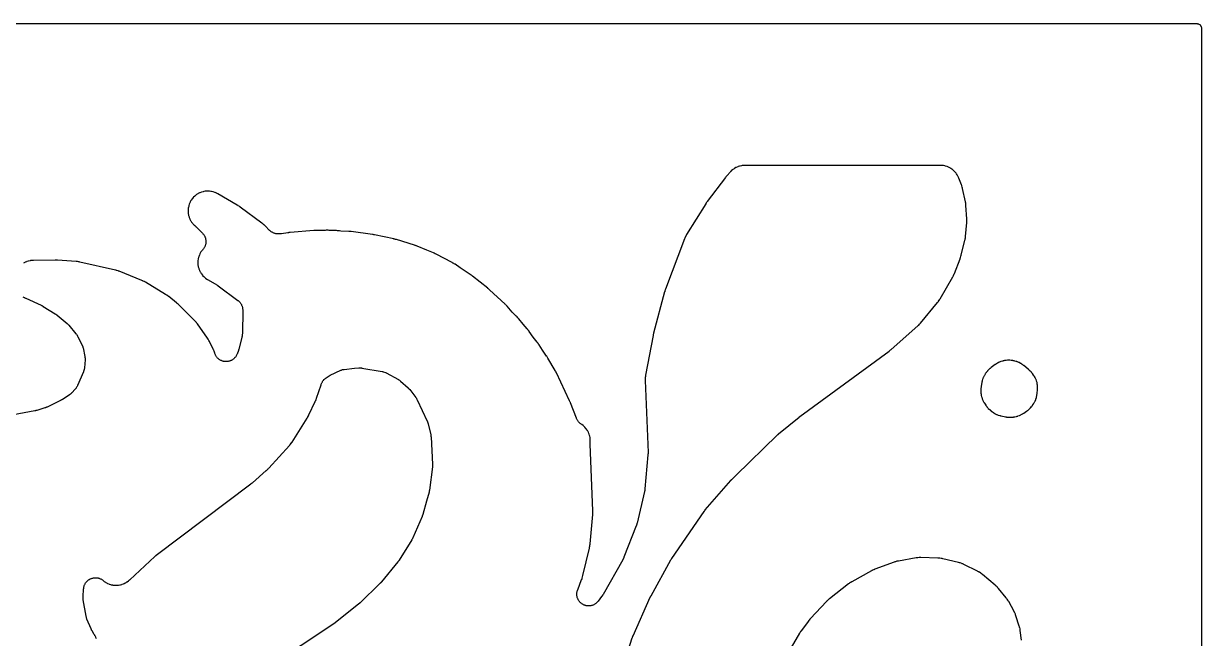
# Model space of a CAD drawing. Header units: millimetres. Extents: x 0 to 300, y 0 to 300.
# Drawn here: x 150.5 to 300.1, y 222 to 300.1 of the extents above; entities that cross this region are included whole.
import ezdxf

# ---------------------------------------------------------------- set-up
doc = ezdxf.new("R2010")
doc.units = ezdxf.units.MM
doc.layers.add('CUT', color=7, linetype='CONTINUOUS')

msp = doc.modelspace()

# ---------------------------------------------------------------- linework, layer by layer
at = {"layer": 'CUT'}
for points in [[(1.4375, 300.0625), (298.5625, 300.0625), (299.4478, 300.0625), (299.5212, 300.0589), (299.5794, 300.0503), (299.6365, 300.036), (299.6918, 300.0162), (299.745, 299.991), (299.7954, 299.9608), (299.8427, 299.9257), (299.8863, 299.8863), (299.9257, 299.8427), (299.9608, 299.7954), (299.991, 299.745), (300.0162, 299.6918), (300.036, 299.6365), (300.0503, 299.5794), (300.0589, 299.5212), (300.0625, 299.4478), (300.0625, 298.5625), (300.0625, 1.4375)], [(226.421, 217.8372), (227.7723, 222.084), (227.7763, 222.0961), (227.7857, 222.1243), (227.7898, 222.1363), (227.7949, 222.151), (227.7992, 222.163), (227.8094, 222.1909), (227.8139, 222.2028), (227.8219, 222.2238), (227.8265, 222.2357), (227.8375, 222.2633), (227.8423, 222.2751), (227.8482, 222.2894), (227.8532, 222.3011), (227.8649, 222.3284), (227.8701, 222.34), (230.0658, 227.2413), (230.0697, 227.2499), (230.0789, 227.2698), (230.0829, 227.2784), (230.0878, 227.2888), (230.0919, 227.2973), (230.1015, 227.317), (230.1056, 227.3255), (230.1131, 227.3405), (230.1174, 227.3489), (230.1274, 227.3684), (230.1317, 227.3768), (230.1371, 227.387), (230.1415, 227.3953), (230.152, 227.4147), (230.1565, 227.4229), (232.6728, 231.9752), (232.6782, 231.9849), (232.691, 232.0073), (232.6965, 232.0169), (232.7034, 232.0286), (232.709, 232.0381), (232.7223, 232.0603), (232.7281, 232.0698), (232.7385, 232.0865), (232.7444, 232.0958), (232.7582, 232.1177), (232.7642, 232.127), (232.7716, 232.1383), (232.7778, 232.1475), (232.7922, 232.169), (232.7984, 232.1782), (236.8896, 238.114), (236.8967, 238.1241), (236.9133, 238.1475), (236.9205, 238.1575), (236.9294, 238.1697), (236.9367, 238.1796), (236.954, 238.2026), (236.9615, 238.2124), (236.9748, 238.2297), (236.9825, 238.2394), (237.0004, 238.2619), (237.0081, 238.2715), (237.0176, 238.2831), (237.0255, 238.2926), (237.044, 238.3146), (237.052, 238.324), (240.2773, 242.0532), (240.2836, 242.0604), (240.2984, 242.0771), (240.3048, 242.0843), (240.3126, 242.0929), (240.319, 242.1), (240.3341, 242.1164), (240.3407, 242.1234), (240.3523, 242.1357), (240.3589, 242.1426), (240.3743, 242.1587), (240.381, 242.1656), (240.3892, 242.1739), (240.3959, 242.1807), (240.4008, 242.1855), (240.4301, 242.2134), (240.4713, 242.2509), (240.5865, 242.3553), (240.5995, 242.3674), (240.7092, 242.4728), (240.7225, 242.4859), (240.807, 242.5724), (240.8198, 242.5859), (240.859, 242.6285), (240.8759, 242.6464), (240.9098, 242.6813), (246.1988, 247.8392), (246.206, 247.8461), (246.2227, 247.862), (246.2299, 247.8688), (246.2386, 247.8769), (246.2458, 247.8836), (246.2628, 247.8991), (246.2702, 247.9058), (246.2832, 247.9174), (246.2906, 247.9239), (246.308, 247.9391), (246.3154, 247.9456), (246.3246, 247.9534), (246.3321, 247.9597), (246.3498, 247.9745), (246.3574, 247.9808), (248.9565, 250.1043), (248.9602, 250.1073), (248.9689, 250.1143), (248.9726, 250.1173), (248.9813, 250.1242), (248.9859, 250.1279), (248.9968, 250.1365), (249.0015, 250.1401), (249.0097, 250.1465), (249.0143, 250.1501), (249.0251, 250.1583), (249.0291, 250.1614), (249.0381, 250.1682), (249.0508, 250.1777), (249.0564, 250.1819), (260.3853, 258.4914), (260.396, 258.4994), (260.4653, 258.5527), (260.4759, 258.561), (260.5614, 258.6298), (260.5717, 258.6383), (260.6386, 258.6946), (260.6488, 258.7034), (264.0218, 261.6767), (264.03, 261.684), (264.0866, 261.7358), (264.095, 261.7436), (264.1315, 261.7782), (264.1487, 261.7953), (264.254, 261.9037), (264.2699, 261.9208), (264.2969, 261.9509), (264.3042, 261.9592), (264.3538, 262.0165), (264.3618, 262.0259), (266.5575, 264.6713), (266.5656, 264.6812), (266.6171, 264.7461), (266.625, 264.7562), (266.6551, 264.7959), (266.6702, 264.8165), (266.7648, 264.9525), (266.7789, 264.9738), (266.8056, 265.0159), (266.8123, 265.0267), (266.8552, 265.0976), (266.8617, 265.1086), (268.4825, 267.9218), (268.4877, 267.9312), (268.5239, 267.9967), (268.5293, 268.0065), (268.5522, 268.0499), (268.5628, 268.0711), (268.6266, 268.2041), (268.636, 268.2248), (268.6517, 268.261), (268.6559, 268.2709), (268.6841, 268.3393), (268.6886, 268.3505), (269.4152, 270.2188), (269.4218, 270.2366), (269.4629, 270.353), (269.4689, 270.371), (269.5158, 270.5185), (269.5213, 270.5367), (269.5549, 270.6555), (269.5598, 270.6738), (270.0279, 272.5518), (270.0305, 272.5625), (270.0478, 272.6378), (270.0502, 272.6491), (270.0606, 272.6987), (270.0652, 272.7226), (270.0903, 272.8727), (270.0937, 272.896), (270.0989, 272.9364), (270.1002, 272.9473), (270.1084, 273.0233), (270.1097, 273.0356), (270.2641, 274.7915), (270.265, 274.8023), (270.2702, 274.8774), (270.2709, 274.8886), (270.2734, 274.938), (270.2741, 274.9618), (270.2758, 275.1102), (270.2756, 275.1331), (270.2746, 275.1729), (270.2742, 275.1836), (270.2708, 275.2581), (270.2702, 275.2702), (270.1589, 276.978), (270.1581, 276.9886), (270.152, 277.0621), (270.151, 277.0731), (270.1461, 277.1212), (270.1433, 277.1444), (270.1231, 277.2883), (270.1195, 277.3104), (270.1127, 277.3487), (270.1107, 277.3591), (270.0966, 277.4307), (270.0942, 277.4423), (269.7293, 279.1161), (269.7265, 279.1283), (269.7076, 279.2069), (269.7046, 279.219), (269.6922, 279.2661), (269.6854, 279.2901), (269.638, 279.4448), (269.6302, 279.4684), (269.614, 279.5143), (269.6097, 279.526), (269.5812, 279.6018), (269.5767, 279.6134), (269.2486, 280.4329), (269.2429, 280.4466), (269.2048, 280.5355), (269.1987, 280.5491), (269.1745, 280.6019), (269.1614, 280.6286), (269.0734, 280.7977), (269.0433, 280.849), (268.9404, 281.0064), (268.9055, 281.0545), (268.7875, 281.2009), (268.7479, 281.2453), (268.616, 281.3793), (268.5723, 281.4196), (268.4277, 281.5398), (268.3802, 281.5756), (268.2245, 281.681), (268.1736, 281.7118), (268.0083, 281.8013), (267.9546, 281.827), (267.7812, 281.8996), (267.7253, 281.9198), (267.5455, 281.9749), (267.4878, 281.9895), (267.3035, 282.0266), (267.2447, 282.0354), (267.055, 282.0543), (267.0253, 282.0565), (266.9673, 282.0594), (266.9524, 282.0599), (266.8558, 282.0623), (266.8409, 282.0625), (242.1471, 282.0625), (242.1316, 282.0623), (242.0302, 282.0597), (242.0147, 282.0591), (241.9539, 282.0559), (241.9228, 282.0535), (241.724, 282.0327), (241.6625, 282.023), (241.4696, 281.9824), (241.4094, 281.9663), (241.2218, 281.9059), (241.1635, 281.8837), (240.9833, 281.8041), (240.9276, 281.776), (240.7566, 281.6781), (240.7041, 281.6443), (240.5442, 281.5292), (240.4955, 281.4902), (240.3463, 281.3573), (240.3236, 281.336), (240.2803, 281.2932), (240.2694, 281.2821), (240.1992, 281.209), (240.1885, 281.1976), (239.8177, 280.7907), (239.8085, 280.7803), (239.7491, 280.7121), (239.7401, 280.7015), (239.6677, 280.6142), (239.6589, 280.6034), (239.6028, 280.5326), (239.5943, 280.5216), (237.295, 277.4742), (237.2871, 277.4635), (237.2367, 277.3936), (237.2291, 277.3827), (237.1678, 277.2935), (237.1604, 277.2825), (237.1131, 277.2104), (237.106, 277.1992), (234.6642, 273.2867), (234.6565, 273.2739), (234.6071, 273.1903), (234.5997, 273.1773), (234.5713, 273.1263), (234.5574, 273.0999), (234.4716, 272.9258), (234.459, 272.8987), (234.4358, 272.8452), (234.4301, 272.8314), (234.3937, 272.7413), (234.3883, 272.7274), (231.998, 266.3525), (231.993, 266.3387), (231.9618, 266.2487), (231.9571, 266.2348), (231.9207, 266.1209), (231.9164, 266.1069), (231.8896, 266.0155), (231.8856, 266.0013), (230.4847, 260.7564), (230.4821, 260.7464), (230.4647, 260.6763), (230.4621, 260.6654), (230.442, 260.5776), (230.4396, 260.5669), (230.425, 260.4972), (230.4227, 260.4858), (229.4671, 255.4474), (229.4642, 255.4307), (229.4467, 255.3216), (229.4442, 255.3048), (229.4356, 255.2391), (229.4321, 255.2053), (229.4157, 254.9851), (229.4142, 254.9512), (229.413, 254.8849), (229.413, 254.8679), (229.4142, 254.7575), (229.4146, 254.7405), (229.7726, 245.6103), (229.773, 245.5959), (229.7738, 245.5624), (229.774, 245.548), (229.7742, 245.5305), (229.7742, 245.5161), (229.7739, 245.4826), (229.7736, 245.4682), (229.773, 245.4428), (229.7725, 245.4284), (229.7712, 245.3949), (229.7705, 245.3805), (229.7695, 245.363), (229.7685, 245.3487), (229.7661, 245.3152), (229.7649, 245.3009), (229.3831, 241.0031), (229.3815, 240.9871), (229.3776, 240.9498), (229.3757, 240.9338), (229.3733, 240.9143), (229.3711, 240.8984), (229.3658, 240.8612), (229.3634, 240.8453), (229.3588, 240.8172), (229.3561, 240.8014), (229.3495, 240.7644), (229.3465, 240.7486), (229.3427, 240.7294), (229.3394, 240.7136), (229.3314, 240.6769), (229.3279, 240.6612), (228.3763, 236.6275), (228.3725, 236.6119), (228.3632, 236.5756), (228.3591, 236.5601), (228.3539, 236.5412), (228.3495, 236.5257), (228.339, 236.4897), (228.3343, 236.4744), (228.3259, 236.4473), (228.3209, 236.432), (228.3091, 236.3964), (228.3039, 236.3812), (228.2974, 236.3628), (228.2919, 236.3477), (228.2788, 236.3125), (228.2731, 236.2975), (226.7075, 232.3141), (226.7016, 232.2993), (226.6874, 232.2651), (226.6812, 232.2505), (226.6735, 232.2327), (226.667, 232.2182), (226.6517, 232.1845), (226.645, 232.1701), (226.6329, 232.1447), (226.6259, 232.1304), (226.6094, 232.0973), (226.6021, 232.0831), (226.5932, 232.0659), (226.5857, 232.0519), (226.568, 232.0194), (226.5603, 232.0055), (224.0664, 227.606), (224.0587, 227.5926), (224.0404, 227.5616), (224.0324, 227.5483), (224.0226, 227.5323), (224.0144, 227.5192), (223.9951, 227.4888), (223.9867, 227.4759), (223.9716, 227.4531), (223.963, 227.4403), (223.9426, 227.4106), (223.9338, 227.3979), (223.9228, 227.3826), (223.9138, 227.3701), (223.8924, 227.3411), (223.8831, 227.3288), (223.4329, 226.7402), (223.4051, 226.7056), (223.3525, 226.6435), (223.2919, 226.5786), (223.2494, 226.5375), (223.1827, 226.4789), (223.1364, 226.4421), (223.0642, 226.3904), (223.0145, 226.3584), (222.9376, 226.314), (222.885, 226.2871), (222.804, 226.2505), (222.749, 226.2289), (222.6649, 226.2005), (222.608, 226.1844), (222.5215, 226.1644), (222.4633, 226.154), (222.3752, 226.1426), (222.3163, 226.138), (222.2275, 226.1354), (222.1684, 226.1366), (222.0798, 226.1427), (222.0211, 226.1497), (221.9335, 226.1646), (221.8758, 226.1773), (221.7901, 226.2008), (221.734, 226.2191), (221.651, 226.2509), (221.5969, 226.2747), (221.5175, 226.3145), (221.466, 226.3436), (221.3909, 226.391), (221.3426, 226.4249), (221.2725, 226.4795), (221.2277, 226.5181), (221.1634, 226.5793), (221.1226, 226.6221), (221.0646, 226.6894), (221.0283, 226.736), (220.9772, 226.8087), (220.9456, 226.8586), (220.9019, 226.936), (220.8755, 226.9888), (220.8396, 227.0701), (220.8185, 227.1253), (220.7908, 227.2097), (220.7752, 227.2667), (220.756, 227.3534), (220.7461, 227.4117), (220.7355, 227.4999), (220.7314, 227.5588), (220.7296, 227.6476), (220.7313, 227.7067), (220.7382, 227.7952), (220.7458, 227.8539), (220.7614, 227.9413), (220.7747, 227.9989), (220.7989, 228.0844), (220.8248, 228.1615), (220.8401, 228.2032), (221.346, 229.4905), (221.3535, 229.5105), (221.3997, 229.6418), (221.4065, 229.6621), (221.4586, 229.8287), (221.4646, 229.8493), (221.5014, 229.9835), (221.5067, 230.0043), (222.3283, 233.4871), (222.3329, 233.5081), (222.36, 233.6448), (222.3638, 233.6659), (222.3917, 233.8386), (222.3947, 233.8598), (222.412, 233.9982), (222.4143, 234.0195), (222.7458, 237.7511), (222.7472, 237.7702), (222.7543, 237.8945), (222.7551, 237.9137), (222.7589, 238.0699), (222.7591, 238.0891), (222.7582, 238.2137), (222.7577, 238.2328), (222.4274, 246.6579), (222.427, 246.7023), (222.4286, 246.7991), (222.4303, 246.8412), (222.4326, 246.877), (222.433, 246.8841), (222.438, 246.98), (222.4388, 247.0108), (222.4388, 247.2069), (222.4357, 247.268), (222.4161, 247.4605), (222.4068, 247.5209), (222.3677, 247.7104), (222.3522, 247.7696), (222.294, 247.9541), (222.2726, 248.0115), (222.1959, 248.189), (222.1688, 248.2439), (222.0744, 248.4128), (222.0418, 248.4646), (221.9307, 248.6229), (221.893, 248.6712), (221.7663, 248.8174), (221.7239, 248.8615), (221.583, 248.9941), (221.5363, 249.0337), (221.3805, 249.1528), (221.3557, 249.1708), (221.2908, 249.2154), (221.2856, 249.2189), (221.2797, 249.2229), (221.2441, 249.248), (221.1765, 249.2983), (221.1059, 249.3567), (221.0609, 249.3978), (220.9966, 249.4631), (220.956, 249.5086), (220.8987, 249.58), (220.863, 249.6294), (220.8132, 249.7063), (220.7827, 249.7591), (220.741, 249.8406), (220.7066, 249.9171), (220.6889, 249.9594), (219.9197, 251.9356), (219.9195, 251.9361), (219.9158, 251.9453), (219.8899, 252.0089), (219.8858, 252.0186), (219.8521, 252.0973), (219.8479, 252.1068), (219.8201, 252.1685), (219.8155, 252.1785), (218.1388, 255.7305), (218.1328, 255.7427), (218.0935, 255.8215), (218.0873, 255.8335), (218.0356, 255.9312), (218.0291, 255.9431), (217.9862, 256.02), (217.9795, 256.0318), (217.0701, 257.579), (217.0637, 257.5897), (217.0212, 257.6587), (217.0145, 257.6692), (216.9594, 257.7547), (216.9525, 257.7651), (216.9072, 257.8323), (216.9001, 257.8425), (216.3703, 258.5933), (215.9338, 259.2896), (215.9249, 259.3033), (215.8663, 259.3914), (215.8571, 259.4049), (215.7805, 259.5135), (215.771, 259.5266), (215.7076, 259.6115), (215.6977, 259.6244), (215.1825, 260.2766), (214.6835, 260.9837), (214.6736, 260.9974), (214.6074, 261.0857), (214.5971, 261.0992), (214.511, 261.2076), (214.5002, 261.2207), (214.4292, 261.3052), (214.4181, 261.318), (213.9038, 261.8954), (213.3643, 262.5785), (213.3521, 262.5933), (213.272, 262.6884), (213.2594, 262.7029), (213.155, 262.8189), (213.142, 262.833), (213.0559, 262.9228), (213.0424, 262.9364), (212.5293, 263.4386), (211.8701, 264.1786), (211.8605, 264.1892), (211.7967, 264.2574), (211.7868, 264.2678), (211.7047, 264.3515), (211.6945, 264.3616), (211.6276, 264.4267), (211.6171, 264.4366), (209.6564, 266.2535), (209.6485, 266.2607), (209.5933, 266.3101), (209.5847, 266.3176), (209.5147, 266.3778), (209.5062, 266.3851), (209.45, 266.4316), (209.441, 266.4389), (209.4313, 266.4471), (209.4201, 266.4564), (207.4965, 268.0037), (207.4853, 268.0126), (207.4113, 268.0692), (207.3999, 268.0778), (207.3054, 268.1466), (207.2937, 268.1549), (207.2172, 268.2079), (207.2053, 268.2159), (205.9006, 269.0743), (205.2625, 269.5028), (205.2493, 269.5114), (205.1625, 269.5664), (205.149, 269.5747), (205.124, 269.5897), (205.1168, 269.5941), (205.0065, 269.6599), (204.9928, 269.6678), (204.9036, 269.7179), (204.8897, 269.7254), (202.8681, 270.7912), (202.8547, 270.7981), (202.7664, 270.8418), (202.7528, 270.8484), (202.6406, 270.9004), (202.6268, 270.9066), (202.5365, 270.9458), (202.5225, 270.9517), (201.6731, 271.2951), (200.4588, 271.8046), (200.4449, 271.8102), (200.354, 271.8457), (200.3399, 271.851), (200.2248, 271.8927), (200.2106, 271.8976), (200.118, 271.9285), (200.1037, 271.9331), (197.8109, 272.6353), (197.7982, 272.6391), (197.7151, 272.6625), (197.7023, 272.666), (197.5974, 272.6931), (197.5845, 272.6963), (197.5005, 272.716), (197.4875, 272.7189), (195.0496, 273.2351), (195.0394, 273.2372), (194.9679, 273.251), (194.9569, 273.2531), (194.8675, 273.2686), (194.8566, 273.2704), (194.7858, 273.2814), (194.7742, 273.2831), (192.0769, 273.6484), (192.0657, 273.6498), (191.9884, 273.6588), (191.9765, 273.6601), (191.88, 273.6694), (191.8682, 273.6704), (191.7918, 273.6762), (191.7792, 273.6771), (190.7803, 273.7324), (190.6013, 273.753), (190.5856, 273.7546), (190.4831, 273.7637), (190.4674, 273.7649), (190.3385, 273.7729), (190.3227, 273.7737), (190.2199, 273.7773), (190.2041, 273.7777), (189.9174, 273.7803), (189.2917, 273.815), (189.2721, 273.8157), (189.1448, 273.8186), (189.1252, 273.8187), (189.1159, 273.8186), (189.0731, 273.8198), (189.0555, 273.82), (188.9118, 273.8196), (188.8942, 273.8193), (188.7798, 273.8157), (188.7622, 273.8149), (188.4208, 273.7939), (187.6679, 273.8008), (187.6544, 273.8007), (187.5668, 273.7996), (187.5533, 273.7992), (187.4434, 273.7953), (187.4299, 273.7947), (187.3424, 273.7896), (187.329, 273.7886), (184.3391, 273.5466), (184.3296, 273.5457), (184.2633, 273.5393), (184.2531, 273.5382), (184.1706, 273.5288), (184.1606, 273.5276), (184.0956, 273.519), (184.085, 273.5175), (184.0535, 273.5128), (184.0507, 273.5125), (184.0377, 273.5107), (183.2272, 273.3894), (182.9255, 273.3666), (182.8827, 273.3644), (182.8043, 273.3623), (182.7188, 273.364), (182.6619, 273.3678), (182.5769, 273.3776), (182.5207, 273.3868), (182.437, 273.4047), (182.3819, 273.4192), (182.3002, 273.4449), (182.2467, 273.4646), (182.1679, 273.498), (182.1166, 273.5226), (182.0413, 273.5633), (181.9925, 273.5928), (181.9214, 273.6405), (181.8756, 273.6744), (181.8094, 273.7286), (181.7512, 273.7811), (181.7201, 273.8105), (181.1289, 274.3965), (181.1134, 274.4113), (181.0109, 274.5058), (180.9949, 274.5201), (180.8622, 274.634), (180.8457, 274.6477), (180.7368, 274.7346), (180.7198, 274.7477), (180.7197, 274.7478), (177.9802, 276.7787), (177.966, 276.7889), (177.8726, 276.854), (177.8581, 276.8638), (177.7385, 276.942), (177.7237, 276.9514), (177.6267, 277.011), (177.6116, 277.0199), (175.1548, 278.4303), (175.1419, 278.4375), (175.0572, 278.4834), (175.0441, 278.4903), (174.9926, 278.5165), (174.9659, 278.5294), (174.7927, 278.6072), (174.7375, 278.6288), (174.56, 278.6883), (174.503, 278.7044), (174.3204, 278.7461), (174.2621, 278.7564), (174.0763, 278.78), (174.0173, 278.7845), (173.8301, 278.7896), (173.7709, 278.7883), (173.5841, 278.775), (173.5253, 278.7678), (173.3407, 278.7361), (173.2829, 278.7232), (173.1024, 278.6735), (173.0461, 278.6549), (172.8714, 278.5876), (172.8172, 278.5636), (172.65, 278.4794), (172.5985, 278.4502), (172.4403, 278.3499), (172.3919, 278.3157), (172.2445, 278.2003), (172.1997, 278.1615), (172.0643, 278.0322), (172.0236, 277.9892), (171.9016, 277.8471), (171.8653, 277.8003), (171.7579, 277.6468), (171.7264, 277.5967), (171.6347, 277.4334), (171.6083, 277.3804), (171.5331, 277.2089), (171.5121, 277.1535), (171.4542, 276.9754), (171.4387, 276.9183), (171.3987, 276.7353), (171.3889, 276.6769), (171.3671, 276.4909), (171.3631, 276.4318), (171.3597, 276.2446), (171.3616, 276.1854), (171.3767, 275.9987), (171.3844, 275.94), (171.4179, 275.7558), (171.4313, 275.6981), (171.4828, 275.518), (171.5018, 275.4619), (171.5708, 275.2878), (171.5953, 275.2339), (171.6811, 275.0675), (171.7108, 275.0162), (171.8126, 274.859), (171.8472, 274.811), (171.964, 274.6646), (172.0031, 274.6202), (172.1356, 274.4842), (172.1568, 274.4635), (172.2135, 274.4107), (172.2184, 274.4062), (172.2528, 274.3749), (172.258, 274.3702), (172.2901, 274.3417), (172.299, 274.3337), (172.3208, 274.3138), (172.3301, 274.3052), (172.34, 274.2959), (172.3488, 274.2875), (172.3691, 274.2679), (172.3778, 274.2595), (173.1658, 273.479), (173.1973, 273.4462), (173.2536, 273.3845), (173.3115, 273.3143), (173.3476, 273.2656), (173.3981, 273.1898), (173.4291, 273.1377), (173.4717, 273.0572), (173.4972, 273.0023), (173.5315, 272.9179), (173.5514, 272.8607), (173.5769, 272.7733), (173.5909, 272.7143), (173.6075, 272.6247), (173.6155, 272.5647), (173.6229, 272.4739), (173.6248, 272.4133), (173.623, 272.3223), (173.6187, 272.2618), (173.6077, 272.1714), (173.5974, 272.1117), (173.5773, 272.0229), (173.561, 271.9645), (173.5321, 271.8782), (173.5099, 271.8218), (173.4724, 271.7388), (173.4447, 271.6849), (173.399, 271.6061), (173.3659, 271.5553), (173.3125, 271.4816), (173.2602, 271.4166), (173.2308, 271.3818), (173.1709, 271.3147), (173.1337, 271.2686), (173.0234, 271.1172), (172.991, 271.0676), (172.8962, 270.9061), (172.8687, 270.8536), (172.7903, 270.6835), (172.7682, 270.6286), (172.707, 270.4516), (172.6904, 270.3947), (172.6469, 270.2126), (172.636, 270.1543), (172.6107, 269.9688), (172.6056, 269.9098), (172.5987, 269.7226), (172.5994, 269.6634), (172.611, 269.4764), (172.6176, 269.4176), (172.6475, 269.2327), (172.6599, 269.1748), (172.7079, 268.9938), (172.7259, 268.9373), (172.7916, 268.7619), (172.8151, 268.7075), (172.8977, 268.5395), (172.9265, 268.4877), (173.0253, 268.3286), (173.059, 268.2799), (173.173, 268.1313), (173.2113, 268.0861), (173.3395, 267.9495), (173.3821, 267.9084), (173.523, 267.7851), (173.5695, 267.7483), (173.724, 267.638), (173.7486, 267.6214), (173.7973, 267.5901), (173.8098, 267.5823), (173.8921, 267.5323), (173.9049, 267.5248), (175.0032, 266.8943), (175.0078, 266.8916), (175.0151, 266.8874), (175.0368, 266.8743), (175.0758, 266.8501), (175.0927, 266.8394), (175.1091, 266.8287), (175.1143, 266.8253), (175.1181, 266.8228), (175.1397, 266.808), (175.18, 266.7796), (175.1978, 266.7668), (177.6755, 264.9301), (177.7092, 264.9039), (177.7697, 264.8544), (177.8332, 264.7973), (177.8736, 264.7574), (177.9313, 264.6945), (177.9677, 264.6509), (178.0193, 264.5829), (178.0514, 264.536), (178.0962, 264.4634), (178.1238, 264.4137), (178.1615, 264.3372), (178.1843, 264.2851), (178.2146, 264.2053), (178.2323, 264.1513), (178.2549, 264.069), (178.2674, 264.0136), (178.2822, 263.9295), (178.2893, 263.8731), (178.2961, 263.7881), (178.2985, 263.7099), (178.2989, 263.6672), (178.2517, 260.6953), (178.2514, 260.6822), (178.2507, 260.6604), (178.2476, 260.6078), (178.2397, 260.5191), (178.2353, 260.4799), (178.2348, 260.4759), (178.2287, 260.4369), (178.213, 260.3492), (178.2023, 260.2977), (178.1972, 260.2765), (178.1941, 260.2637), (177.7876, 258.6702), (177.7835, 258.6546), (177.7736, 258.6183), (177.7691, 258.6027), (177.7636, 258.5839), (177.7589, 258.5684), (177.7476, 258.5325), (177.7427, 258.5171), (177.7337, 258.49), (177.7284, 258.4747), (177.7159, 258.4392), (177.7104, 258.424), (177.7035, 258.4056), (177.6977, 258.3905), (177.6839, 258.3555), (177.6778, 258.3405), (177.5753, 258.0934), (177.5575, 258.0533), (177.5232, 257.9807), (177.4818, 257.9033), (177.4519, 257.8533), (177.4032, 257.7803), (177.3685, 257.7334), (177.313, 257.6656), (177.2739, 257.6222), (177.212, 257.5601), (177.1689, 257.5208), (177.1013, 257.465), (177.0545, 257.43), (176.9818, 257.3811), (176.9319, 257.3509), (176.8548, 257.3092), (176.8021, 257.284), (176.7213, 257.25), (176.6664, 257.2301), (176.5827, 257.2041), (176.5262, 257.1896), (176.4403, 257.1719), (176.3826, 257.163), (176.2954, 257.1537), (176.2372, 257.1504), (176.1495, 257.1497), (176.0912, 257.1521), (176.0039, 257.1599), (175.9461, 257.168), (175.8599, 257.1843), (175.8032, 257.1979), (175.719, 257.2225), (175.6639, 257.2416), (175.5825, 257.2743), (175.5295, 257.2986), (175.4517, 257.3391), (175.4013, 257.3685), (175.3278, 257.4163), (175.2805, 257.4505), (175.212, 257.5052), (175.1682, 257.5438), (175.1054, 257.6049), (175.0656, 257.6476), (175.009, 257.7146), (174.9736, 257.761), (174.9238, 257.8331), (174.893, 257.8827), (174.8504, 257.9594), (174.8246, 258.0117), (174.7898, 258.0922), (174.7614, 258.1673), (174.747, 258.2087), (174.6646, 258.4642), (174.6608, 258.4757), (174.6352, 258.5499), (174.6312, 258.5613), (174.6149, 258.6056), (174.6061, 258.6281), (174.5462, 258.7731), (174.5365, 258.7952), (174.5167, 258.8381), (174.5115, 258.849), (174.4772, 258.9195), (174.4718, 258.9304), (174.0871, 259.6826), (174.0773, 259.701), (174.0111, 259.8199), (174.0006, 259.838), (173.9125, 259.9841), (173.9014, 260.0019), (173.8272, 260.1159), (173.8154, 260.1332), (172.5412, 261.9474), (172.5334, 261.9582), (172.482, 262.028), (172.474, 262.0387), (172.4422, 262.08), (172.4254, 262.1008), (172.3136, 262.2332), (172.2959, 262.2532), (172.2605, 262.2915), (172.2514, 262.3012), (172.1911, 262.3636), (172.1817, 262.3731), (170.1892, 264.3465), (170.1775, 264.3577), (170.101, 264.4295), (170.0891, 264.4404), (169.9907, 264.5279), (169.9785, 264.5385), (169.8982, 264.6061), (169.8857, 264.6163), (168.9036, 265.3991), (168.8883, 265.4109), (168.788, 265.4857), (168.7724, 265.497), (168.6436, 265.5868), (168.6276, 265.5976), (168.5226, 265.6658), (168.5063, 265.6761), (165.9456, 267.2268), (165.9352, 267.233), (165.8669, 267.2725), (165.8563, 267.2785), (165.8148, 267.3014), (165.7933, 267.3127), (165.6523, 267.3832), (165.6303, 267.3936), (165.5871, 267.4131), (165.576, 267.418), (165.5034, 267.4489), (165.4922, 267.4535), (162.602, 268.617), (162.5916, 268.6211), (162.5183, 268.649), (162.5074, 268.6531), (162.459, 268.6704), (162.4355, 268.6783), (162.2882, 268.7244), (162.2653, 268.7311), (162.2254, 268.7419), (162.2145, 268.7447), (162.1394, 268.7635), (162.1271, 268.7664), (157.6262, 269.791), (157.6154, 269.7934), (157.5401, 269.8091), (157.5288, 269.8113), (157.4792, 269.8206), (157.4552, 269.8247), (157.3051, 269.8467), (157.2819, 269.8496), (157.2415, 269.854), (157.2305, 269.855), (157.1547, 269.8618), (157.1424, 269.8627), (154.7587, 270.0244), (154.7474, 270.0251), (154.6692, 270.0289), (154.6572, 270.0294), (154.5596, 270.0322), (154.5478, 270.0324), (154.4707, 270.0331), (154.458, 270.0331), (151.7422, 270.0005), (151.7277, 270.0002), (151.6336, 269.9968), (151.6191, 269.9961), (151.5626, 269.9926), (151.5337, 269.9902), (151.3491, 269.97), (151.2918, 269.961), (151.1124, 269.9236), (151.0563, 269.9091), (150.8813, 269.8546), (150.8269, 269.8347), (150.658, 269.7636), (150.6057, 269.7385), (150.4445, 269.6514)], [(150.391, 265.3809), (150.5522, 265.2885), (150.5777, 265.2747), (150.6281, 265.249), (150.6411, 265.2426), (150.726, 265.2018), (150.7391, 265.1956), (152.6916, 264.3151), (152.7055, 264.3087), (152.7379, 264.2935), (152.7517, 264.2868), (152.7684, 264.2786), (152.7821, 264.2717), (152.8139, 264.2554), (152.8274, 264.2482), (152.8384, 264.2424), (152.8519, 264.235), (152.8831, 264.2176), (152.8965, 264.21), (152.9127, 264.2006), (152.9259, 264.1928), (152.9565, 264.1743), (152.9696, 264.1662), (154.4887, 263.214), (154.5013, 263.2059), (154.5307, 263.1868), (154.5433, 263.1785), (154.5585, 263.1682), (154.5709, 263.1597), (154.5996, 263.1396), (154.6119, 263.1309), (154.6216, 263.1238), (154.6337, 263.1149), (154.6618, 263.0939), (154.6737, 263.0847), (154.6882, 263.0735), (154.7, 263.0642), (154.7274, 263.0422), (154.739, 263.0327), (155.9969, 261.9869), (156.0047, 261.9804), (156.0116, 261.9744), (156.041, 261.9483), (156.0929, 261.9001), (156.1145, 261.8794), (156.1343, 261.8589), (156.1799, 261.8102), (156.2063, 261.7808), (156.2148, 261.7708), (156.2222, 261.7621), (157.1207, 260.6874), (157.129, 260.6773), (157.1363, 260.6682), (157.1671, 260.6281), (157.2202, 260.5545), (157.2419, 260.523), (157.2613, 260.4921), (157.305, 260.4185), (157.3297, 260.3743), (157.3375, 260.3593), (157.3441, 260.3463), (157.8828, 259.2704), (157.8871, 259.2617), (157.8899, 259.2559), (157.9074, 259.2178), (157.9315, 259.1618), (157.9562, 259.0981), (157.9711, 259.0547), (157.9895, 258.9942), (158.0021, 258.947), (158.0112, 258.9096), (158.0138, 258.898), (158.0161, 258.8875), (158.2393, 257.8187), (158.2414, 257.8083), (158.2428, 257.8015), (158.2505, 257.7564), (158.26, 257.6907), (158.2676, 257.6166), (158.2706, 257.5666), (158.2721, 257.4979), (158.2713, 257.4452), (158.2697, 257.4035), (158.2689, 257.3905), (158.2681, 257.3787), (158.191, 256.3533), (158.19, 256.341), (158.1893, 256.3329), (158.1829, 256.2794), (158.1713, 256.2019), (158.1541, 256.1159), (158.1396, 256.0583), (158.1165, 255.9811), (158.0964, 255.9237), (158.0792, 255.8783), (158.0733, 255.8639), (158.0679, 255.8511), (157.3193, 254.1058), (157.303, 254.0701), (157.2718, 254.0053), (157.2347, 253.9362), (157.208, 253.8912), (157.165, 253.8256), (157.1345, 253.7832), (157.086, 253.7215), (157.0391, 253.667), (157.0129, 253.6378), (156.5829, 253.1801), (156.5736, 253.1703), (156.5626, 253.159), (156.524, 253.1214), (156.4584, 253.0612), (156.4297, 253.0361), (156.3999, 253.0123), (156.3291, 252.9583), (156.2853, 252.9269), (156.2722, 252.918), (156.261, 252.9106), (155.3936, 252.3458), (155.3819, 252.3383), (155.3544, 252.321), (155.3425, 252.3137), (155.328, 252.3049), (155.3161, 252.2977), (155.288, 252.2813), (155.276, 252.2743), (155.2662, 252.2688), (155.2541, 252.262), (155.2256, 252.2465), (155.2133, 252.2399), (155.1982, 252.232), (155.1859, 252.2256), (155.1569, 252.2109), (155.1444, 252.2047), (153.4452, 251.3768), (153.437, 251.3729), (153.4297, 251.3694), (153.3977, 251.355), (153.3396, 251.3301), (153.317, 251.3209), (153.2906, 251.3109), (153.2351, 251.2912), (153.2017, 251.28), (153.1905, 251.2765), (153.1808, 251.2735), (152.1437, 250.9617), (152.1318, 250.9582), (152.1039, 250.9502), (152.0919, 250.9469), (152.0772, 250.9429), (152.0652, 250.9397), (152.0371, 250.9325), (152.025, 250.9295), (152.0153, 250.9272), (152.0032, 250.9244), (151.9749, 250.9179), (151.9627, 250.9153), (151.9479, 250.9121), (151.9357, 250.9096), (151.9072, 250.904), (151.895, 250.9017), (146.6652, 249.9419)], [(159.7072, 221.9447), (159.6451, 222.1141), (159.6229, 222.1667), (159.544, 222.3317), (159.531, 222.3572), (159.5046, 222.4062), (159.4977, 222.4187), (159.4518, 222.4993), (159.4445, 222.5116), (159.171, 222.9664), (159.1676, 222.972), (159.1622, 222.9811), (159.1465, 223.0087), (159.1191, 223.0591), (159.1074, 223.0813), (159.0963, 223.1031), (159.0928, 223.11), (159.0903, 223.1151), (159.0762, 223.1446), (159.0507, 223.2007), (159.0398, 223.2259), (158.521, 224.468), (158.5029, 224.5151), (158.4721, 224.6022), (158.4439, 224.6991), (158.4231, 224.7891), (158.4131, 224.8386), (158.055, 226.9089), (158.0475, 226.9609), (158.0367, 227.0564), (158.031, 227.1611), (158.0314, 227.2572), (158.0331, 227.3097), (158.0945, 228.2987), (158.0985, 228.3436), (158.1077, 228.4256), (158.1223, 228.5145), (158.1349, 228.5731), (158.1583, 228.6601), (158.1767, 228.7172), (158.2086, 228.8014), (158.2327, 228.8564), (158.2729, 228.937), (158.3023, 228.9893), (158.3504, 229.0654), (158.3849, 229.1145), (158.4403, 229.1855), (158.4796, 229.2309), (158.5418, 229.296), (158.5854, 229.3372), (158.6539, 229.3957), (158.7014, 229.4324), (158.7753, 229.4838), (158.8262, 229.5155), (158.905, 229.5592), (158.9588, 229.5857), (159.0415, 229.6214), (159.0977, 229.6423), (159.1836, 229.6695), (159.2416, 229.6848), (159.3298, 229.7033), (159.389, 229.7126), (159.4786, 229.7222), (159.5385, 229.7256), (159.6286, 229.7262), (159.6885, 229.7235), (159.7782, 229.7151), (159.8375, 229.7065), (159.9259, 229.6891), (159.9841, 229.6746), (160.0703, 229.6485), (160.1268, 229.6283), (160.21, 229.5937), (160.2641, 229.5679), (160.3434, 229.5252), (160.3947, 229.4941), (160.4693, 229.4436), (160.5353, 229.394), (160.5706, 229.3661), (160.6712, 229.2823), (160.7172, 229.2475), (160.8678, 229.1448), (160.9169, 229.1147), (161.0767, 229.0269), (161.1285, 229.0016), (161.2959, 228.9295), (161.3499, 228.9093), (161.5235, 228.8537), (161.5791, 228.8387), (161.7573, 228.8), (161.8141, 228.7905), (161.9951, 228.769), (162.0526, 228.765), (162.2349, 228.761), (162.2925, 228.7625), (162.4743, 228.776), (162.5315, 228.7831), (162.7111, 228.814), (162.7674, 228.8265), (162.9433, 228.8745), (162.9981, 228.8923), (163.1685, 228.957), (163.2214, 228.98), (163.3848, 229.0607), (163.4352, 229.0887), (163.5901, 229.1847), (163.6376, 229.2174), (163.7846, 229.3294), (163.8071, 229.3474), (163.8502, 229.3837), (163.8611, 229.3931), (163.9314, 229.4551), (163.9421, 229.4648), (167.1294, 232.4171), (167.1379, 232.4248), (167.1576, 232.4426), (167.1661, 232.4502), (167.1766, 232.4594), (167.1852, 232.4669), (167.2054, 232.4842), (167.2141, 232.4916), (167.2296, 232.5045), (167.2384, 232.5118), (167.259, 232.5286), (167.2679, 232.5358), (167.2788, 232.5444), (167.2878, 232.5515), (167.3088, 232.5677), (167.3179, 232.5747), (179.3213, 241.6196), (179.3291, 241.6257), (179.3835, 241.6681), (179.3918, 241.6747), (179.4587, 241.7287), (179.4667, 241.7353), (179.5188, 241.779), (179.5272, 241.7862), (181.292, 243.3213), (181.305, 243.3329), (181.3878, 243.4093), (181.4004, 243.4212), (181.5016, 243.5201), (181.5138, 243.5324), (181.5921, 243.6135), (181.604, 243.6261), (184.2318, 246.5087), (184.2406, 246.5185), (184.2972, 246.5835), (184.3058, 246.5935), (184.339, 246.6333), (184.3555, 246.654), (184.4598, 246.791), (184.4754, 246.8125), (184.5049, 246.855), (184.5124, 246.866), (184.5599, 246.9378), (184.5671, 246.9489), (186.4864, 249.9933), (186.4959, 250.0088), (186.5556, 250.1101), (186.5645, 250.1259), (186.5646, 250.1261), (186.6356, 250.2553), (186.6441, 250.2713), (186.6976, 250.3761), (186.7056, 250.3924), (187.5113, 252.0959), (187.5184, 252.1116), (187.5634, 252.2141), (187.5701, 252.23), (187.6227, 252.3602), (187.629, 252.3763), (187.668, 252.4812), (187.6737, 252.4975), (188.2586, 254.2222), (188.2639, 254.2386), (188.2677, 254.2508), (188.2817, 254.2927), (188.3092, 254.3686), (188.3432, 254.45), (188.3685, 254.5029), (188.4103, 254.5806), (188.4407, 254.6308), (188.4899, 254.704), (188.525, 254.751), (188.5812, 254.819), (188.6207, 254.8624), (188.6833, 254.9245), (188.7269, 254.9638), (188.7952, 255.0195), (188.8602, 255.0675), (188.8963, 255.0928), (189.3864, 255.4183), (190.7591, 256.0488), (190.7705, 256.0539), (190.7781, 256.0572), (190.8285, 256.0778), (190.9028, 256.1054), (190.9875, 256.1322), (191.0456, 256.1475), (191.0696, 256.1526), (191.1112, 256.1595), (191.1539, 256.1656), (191.1673, 256.1671), (191.1795, 256.1685), (192.5097, 256.3054), (193.0306, 256.3559), (193.0405, 256.3568), (193.0471, 256.3573), (193.09, 256.36), (193.1525, 256.3623), (193.2226, 256.3622), (193.2697, 256.3603), (193.3343, 256.3554), (193.384, 256.3498), (193.423, 256.3445), (193.4351, 256.3426), (193.446, 256.3409), (196.0269, 255.9023), (196.0394, 255.9001), (196.0476, 255.8986), (196.1017, 255.8869), (196.1473, 255.8755), (196.4518, 255.7651), (196.4561, 255.7631), (196.5005, 255.7409), (196.5147, 255.7333), (196.5271, 255.7265), (198.0704, 254.8694), (198.0817, 254.863), (198.0918, 254.8572), (198.1346, 254.8311), (198.2101, 254.7819), (198.2415, 254.7604), (198.2704, 254.7387), (198.3303, 254.6917), (198.3369, 254.6859), (198.3452, 254.6785), (199.3103, 253.8054), (199.3176, 253.7988), (199.3241, 253.7928), (199.3515, 253.7663), (199.3997, 253.7178), (199.4197, 253.6969), (199.4381, 253.6764), (199.469, 253.6409), (199.4893, 253.6165), (199.4972, 253.6065), (199.5041, 253.5978), (200.2665, 252.6147), (200.274, 252.6049), (200.2807, 252.596), (200.3085, 252.557), (200.3566, 252.4856), (200.3762, 252.455), (200.3937, 252.4252), (200.4332, 252.3542), (200.4555, 252.3117), (200.4625, 252.2973), (200.4685, 252.2848), (201.727, 249.6085), (201.7319, 249.5979), (201.7362, 249.5883), (201.7539, 249.5467), (201.7837, 249.4712), (201.7957, 249.4391), (201.8058, 249.408), (201.8282, 249.3348), (201.8404, 249.2912), (201.844, 249.2765), (201.8471, 249.2638), (202.1755, 247.8734), (202.1778, 247.8635), (202.1798, 247.8545), (202.1877, 247.8157), (202.1953, 247.7729), (202.1968, 247.7638), (202.2003, 247.7354), (202.2076, 247.6685), (202.211, 247.6289), (202.2119, 247.6157), (202.2126, 247.6042), (202.3926, 244.1087), (202.393, 244.0988), (202.3934, 244.0899), (202.3941, 244.0515), (202.394, 243.9826), (202.3934, 243.9535), (202.3919, 243.9258), (202.3874, 243.8609), (202.3839, 243.8226), (202.3825, 243.8099), (202.3812, 243.7989), (202.0103, 240.8406), (202.0094, 240.8338), (202.0073, 240.818), (202.0069, 240.8153), (202.0025, 240.7869), (201.9965, 240.7519), (201.9845, 240.6937), (201.9677, 240.6238), (201.9594, 240.5917), (201.6366, 239.437), (201.1573, 237.7342), (201.1532, 237.7198), (201.1431, 237.6862), (201.1387, 237.6719), (201.1332, 237.6547), (201.1286, 237.6405), (201.1192, 237.6125), (201.1077, 237.5817), (201.1023, 237.5677), (201.0956, 237.5506), (201.0901, 237.5366), (201.0767, 237.5042), (201.0709, 237.4903), (199.9059, 234.7828), (199.9031, 234.7764), (199.8965, 234.7614), (199.8954, 234.7589), (199.8828, 234.7319), (199.8581, 234.6809), (199.8292, 234.6263), (199.792, 234.5616), (199.7744, 234.5321), (198.1516, 231.9391), (198.1437, 231.9268), (198.1252, 231.8982), (198.1171, 231.886), (198.1073, 231.8714), (198.0991, 231.8594), (198.0821, 231.835), (198.0637, 231.8102), (198.055, 231.7986), (198.0441, 231.7846), (198.0352, 231.7731), (198.0141, 231.7465), (198.0049, 231.7352), (195.909, 229.1837), (195.9009, 229.1739), (195.8817, 229.1513), (195.8734, 229.1416), (195.8633, 229.1299), (195.8549, 229.1204), (195.8351, 229.0983), (195.8266, 229.0889), (195.8196, 229.0814), (195.811, 229.0721), (195.7942, 229.0544), (195.7907, 229.0507), (195.7819, 229.0415), (195.7711, 229.0305), (195.7622, 229.0215), (195.7413, 229.0006), (195.7322, 228.9917), (193.2055, 226.5431), (193.1976, 226.5356), (193.1791, 226.518), (193.1711, 226.5105), (193.1612, 226.5015), (193.1531, 226.4941), (193.1364, 226.479), (193.1189, 226.4639), (193.1105, 226.4569), (193.1002, 226.4483), (193.0918, 226.4413), (193.072, 226.4251), (193.0635, 226.4182), (190.0204, 223.9934), (190.0127, 223.9874), (189.9949, 223.9735), (189.9872, 223.9676), (189.9778, 223.9604), (189.97, 223.9546), (189.9519, 223.941), (189.9441, 223.9353), (189.9378, 223.9307), (189.9299, 223.925), (189.9115, 223.9119), (189.9036, 223.9063), (189.8938, 223.8995), (189.8859, 223.8941), (189.8674, 223.8815), (189.8594, 223.8761), (181.592, 218.3822)], [(277.2227, 221.8007), (277.0507, 223.0322), (277.0488, 223.0451), (277.0352, 223.129), (277.033, 223.1419), (277.0237, 223.1921), (277.0184, 223.2177), (276.9804, 223.3833), (276.974, 223.4086), (276.9604, 223.4579), (276.9567, 223.4704), (276.9323, 223.5518), (276.9284, 223.5643), (276.4989, 224.8913), (276.4944, 224.9045), (276.4646, 224.9898), (276.4599, 225.0028), (276.4408, 225.0536), (276.4304, 225.0794), (276.3592, 225.2453), (276.3476, 225.2706), (276.3239, 225.3194), (276.3177, 225.3319), (276.2764, 225.4122), (276.2699, 225.4245), (275.5823, 226.688), (275.5753, 226.7005), (275.5289, 226.7811), (275.5216, 226.7934), (275.4926, 226.8412), (275.4771, 226.8653), (275.373, 227.0195), (275.3565, 227.0428), (275.323, 227.0876), (275.3143, 227.099), (275.2568, 227.1722), (275.2479, 227.1833), (274.2782, 228.36), (274.2695, 228.3703), (274.2119, 228.4371), (274.2029, 228.4472), (274.1674, 228.4866), (274.1488, 228.5063), (274.0249, 228.6316), (274.0054, 228.6504), (273.9665, 228.6864), (273.9564, 228.6954), (273.8904, 228.7538), (273.8801, 228.7626), (272.2616, 230.1279), (272.2477, 230.1392), (272.1567, 230.2115), (272.1425, 230.2224), (272.0866, 230.2641), (272.0573, 230.2847), (271.8631, 230.4123), (271.8327, 230.431), (271.7722, 230.4658), (271.7565, 230.4745), (271.6541, 230.5294), (271.6382, 230.5376), (269.87, 231.4184), (269.8547, 231.4258), (269.7546, 231.4722), (269.739, 231.4791), (269.6781, 231.5052), (269.6466, 231.5177), (269.4392, 231.5932), (269.407, 231.6039), (269.3435, 231.623), (269.3272, 231.6276), (269.2207, 231.6564), (269.2042, 231.6606), (267.2378, 232.1328), (267.2226, 232.1362), (267.1238, 232.1573), (267.1085, 232.1603), (267.0489, 232.1714), (267.0182, 232.1763), (266.8179, 232.2029), (266.787, 232.2062), (266.7265, 232.211), (266.711, 232.2121), (266.6101, 232.2176), (266.5946, 232.2182), (264.4427, 232.2792), (264.4276, 232.2794), (264.33, 232.2797), (264.315, 232.2796), (264.2564, 232.2783), (264.2264, 232.2769), (264.0317, 232.2629), (264.0018, 232.26), (263.9436, 232.2529), (263.9287, 232.2509), (263.8322, 232.2366), (263.8173, 232.2342), (261.5694, 231.8438), (261.5559, 231.8413), (261.4684, 231.824), (261.455, 231.8212), (261.4026, 231.8096), (261.3759, 231.8031), (261.2038, 231.7566), (261.1774, 231.7489), (261.1263, 231.7326), (261.1133, 231.7283), (261.029, 231.6992), (261.0161, 231.6945), (258.5682, 230.7871), (258.5582, 230.7833), (258.4887, 230.7562), (258.4784, 230.752), (258.4332, 230.7334), (258.4115, 230.7239), (258.278, 230.6626), (258.2576, 230.6527), (258.2225, 230.635), (258.213, 230.6301), (258.1478, 230.5956), (258.1372, 230.5899), (255.6428, 229.2071), (255.6332, 229.2016), (255.5662, 229.1628), (255.5562, 229.1569), (255.5128, 229.1307), (255.4921, 229.1176), (255.365, 229.0334), (255.3456, 229.02), (255.3125, 228.9962), (255.3035, 228.9896), (255.2422, 228.9438), (255.2324, 228.9362), (252.8131, 227.0463), (252.8045, 227.0395), (252.7452, 226.9914), (252.7364, 226.9841), (252.6981, 226.9518), (252.68, 226.9359), (252.569, 226.8344), (252.5522, 226.8184), (252.5235, 226.7901), (252.5158, 226.7824), (252.4631, 226.7284), (252.4546, 226.7195), (250.4268, 224.555), (250.4152, 224.5423), (250.3411, 224.4585), (250.3299, 224.4454), (250.2399, 224.3376), (250.2291, 224.3242), (250.1599, 224.2363), (250.1495, 224.2226), (249.2351, 222.9893), (249.2262, 222.977), (249.1694, 222.8963), (249.1609, 222.8838), (249.0922, 222.7806), (249.084, 222.7679), (249.0314, 222.6844), (249.0235, 222.6715), (247.3439, 219.8489)]]:
    msp.add_lwpolyline(points, dxfattribs=at)
msp.add_lwpolyline([(272.3173, 252.2033), (272.4029, 252.0447), (272.4168, 252.0202), (272.4451, 251.9732), (272.4525, 251.9612), (272.5014, 251.884), (272.5091, 251.8722), (272.6821, 251.6129), (272.6912, 251.5996), (272.7518, 251.5139), (272.7612, 251.5009), (272.7989, 251.4505), (272.8189, 251.4252), (272.9515, 251.2665), (272.9954, 251.2193), (273.1442, 251.0758), (273.168, 251.054), (273.2156, 251.0128), (273.2279, 251.0024), (273.309, 250.936), (273.3216, 250.9259), (273.517, 250.7743), (273.5279, 250.766), (273.5992, 250.7133), (273.6103, 250.7053), (273.6539, 250.6745), (273.6765, 250.6593), (273.824, 250.565), (273.8713, 250.5378), (274.0246, 250.4584), (274.0741, 250.4355), (274.234, 250.3704), (274.2854, 250.3521), (274.4528, 250.3011), (274.4791, 250.2938), (274.5308, 250.2806), (274.5441, 250.2773), (274.6305, 250.2573), (274.6438, 250.2544), (275.1711, 250.1449), (275.187, 250.1418), (275.2902, 250.1233), (275.3061, 250.1206), (275.3684, 250.1112), (275.4004, 250.1072), (275.6061, 250.0871), (275.6706, 250.0843), (275.8745, 250.0864), (275.9389, 250.0906), (276.1442, 250.1149), (276.1761, 250.1196), (276.2381, 250.1303), (276.254, 250.1333), (276.3568, 250.154), (276.3726, 250.1574), (276.5551, 250.1993), (276.5687, 250.2026), (276.6569, 250.225), (276.6705, 250.2286), (276.7232, 250.2433), (276.75, 250.2515), (276.9205, 250.3078), (276.9728, 250.3278), (277.1351, 250.3988), (277.1853, 250.4236), (277.3424, 250.5106), (277.3666, 250.5248), (277.4131, 250.5535), (277.425, 250.561), (277.5014, 250.6105), (277.513, 250.6183), (277.8571, 250.8533), (277.868, 250.8609), (277.9382, 250.9111), (277.9489, 250.919), (277.9904, 250.9501), (278.0113, 250.9665), (278.1429, 251.0746), (278.1824, 251.1102), (278.3023, 251.2279), (278.3385, 251.2667), (278.449, 251.3963), (278.4658, 251.4169), (278.4977, 251.4579), (278.5057, 251.4684), (278.5573, 251.5377), (278.5651, 251.5485), (278.6851, 251.7176), (278.6943, 251.7308), (278.7524, 251.8175), (278.7611, 251.8309), (278.7946, 251.8839), (278.8111, 251.9115), (278.9116, 252.091), (278.9399, 252.1486), (279.0195, 252.3352), (279.0415, 252.3955), (279.1007, 252.5896), (279.1161, 252.6519), (279.1548, 252.854), (279.16, 252.8857), (279.1685, 252.9478), (279.1705, 252.9637), (279.1818, 253.0674), (279.1833, 253.0834), (279.2315, 253.6682), (279.2324, 253.6807), (279.2374, 253.7623), (279.238, 253.7748), (279.24, 253.8239), (279.2405, 253.849), (279.2402, 254.0101), (279.238, 254.0603), (279.2246, 254.2165), (279.2181, 254.2674), (279.19, 254.4304), (279.185, 254.4561), (279.1841, 254.4598), (279.1776, 254.4868), (279.1319, 254.6581), (279.1153, 254.7107), (279.0553, 254.8736), (279.034, 254.9243), (278.9592, 255.0813), (278.9333, 255.1299), (278.8432, 255.2815), (278.8286, 255.3048), (278.7991, 255.3497), (278.7914, 255.3611), (278.7405, 255.4347), (278.7326, 255.4459), (278.5886, 255.6442), (278.5808, 255.6548), (278.529, 255.7229), (278.5209, 255.7333), (278.4889, 255.7736), (278.4721, 255.7939), (278.3613, 255.9213), (278.325, 255.9595), (278.2035, 256.0767), (278.1842, 256.0945), (278.1456, 256.1286), (278.1357, 256.1372), (278.0703, 256.1924), (278.0601, 256.2008), (277.4888, 256.6624), (277.4768, 256.6719), (277.3978, 256.7325), (277.3855, 256.7416), (277.3371, 256.7768), (277.3119, 256.7942), (277.1474, 256.9014), (277.0944, 256.9321), (276.9222, 257.0207), (276.8664, 257.046), (276.6836, 257.1175), (276.6548, 257.128), (276.598, 257.1469), (276.5834, 257.1516), (276.4882, 257.1807), (276.4735, 257.1849), (276.3164, 257.2286), (276.303, 257.2322), (276.2155, 257.2543), (276.202, 257.2576), (276.1491, 257.2696), (276.1219, 257.2752), (275.9468, 257.3068), (275.8917, 257.3141), (275.7168, 257.3292), (275.6613, 257.3314), (275.4858, 257.3302), (275.4303, 257.3272), (275.2532, 257.3096), (275.2257, 257.3062), (275.172, 257.2983), (275.1583, 257.2962), (275.0693, 257.281), (275.0557, 257.2785), (274.9827, 257.2644), (274.9696, 257.2617), (274.8852, 257.2433), (274.8723, 257.2404), (274.8218, 257.2282), (274.7961, 257.2214), (274.6324, 257.1743), (274.5821, 257.1573), (274.4253, 257.0967), (274.3767, 257.0754), (274.2259, 257.0011), (274.1793, 256.9756), (274.0338, 256.8871), (274.0114, 256.8728), (273.9682, 256.8439), (273.9573, 256.8363), (273.8866, 256.7867), (273.8758, 256.7789), (273.3595, 256.3986), (273.3481, 256.39), (273.2747, 256.3333), (273.2636, 256.3244), (273.2203, 256.2892), (273.1986, 256.2707), (273.0622, 256.1487), (273.0215, 256.1086), (272.8974, 255.9742), (272.8785, 255.9527), (272.8427, 255.91), (272.8336, 255.899), (272.7757, 255.8265), (272.7669, 255.8152), (272.7029, 255.7311), (272.6944, 255.7197), (272.6401, 255.6446), (272.6318, 255.633), (272.6003, 255.5871), (272.5847, 255.5632), (272.4883, 255.408), (272.4606, 255.3581), (272.3805, 255.1967), (272.3576, 255.1444), (272.2933, 254.9761), (272.2754, 254.9219), (272.2267, 254.7458), (272.2197, 254.7182), (272.2074, 254.6639), (272.2044, 254.6499), (272.1861, 254.5591), (272.1835, 254.5451), (272.0838, 253.9819), (272.0814, 253.9673), (272.067, 253.8726), (272.065, 253.858), (272.0577, 253.801), (272.0548, 253.7716), (272.0402, 253.5833), (272.0386, 253.5244), (272.0426, 253.3356), (272.044, 253.3062), (272.048, 253.2488), (272.0492, 253.2341), (272.0583, 253.1387), (272.0599, 253.1241), (272.0663, 253.0705), (272.0682, 253.0565), (272.0812, 252.9661), (272.0834, 252.9522), (272.0925, 252.898), (272.0978, 252.8704), (272.1359, 252.6943), (272.1504, 252.6399), (272.2041, 252.4704), (272.2236, 252.4177), (272.293, 252.254)], close=True, dxfattribs=at)

doc.saveas('drawing.dxf')
